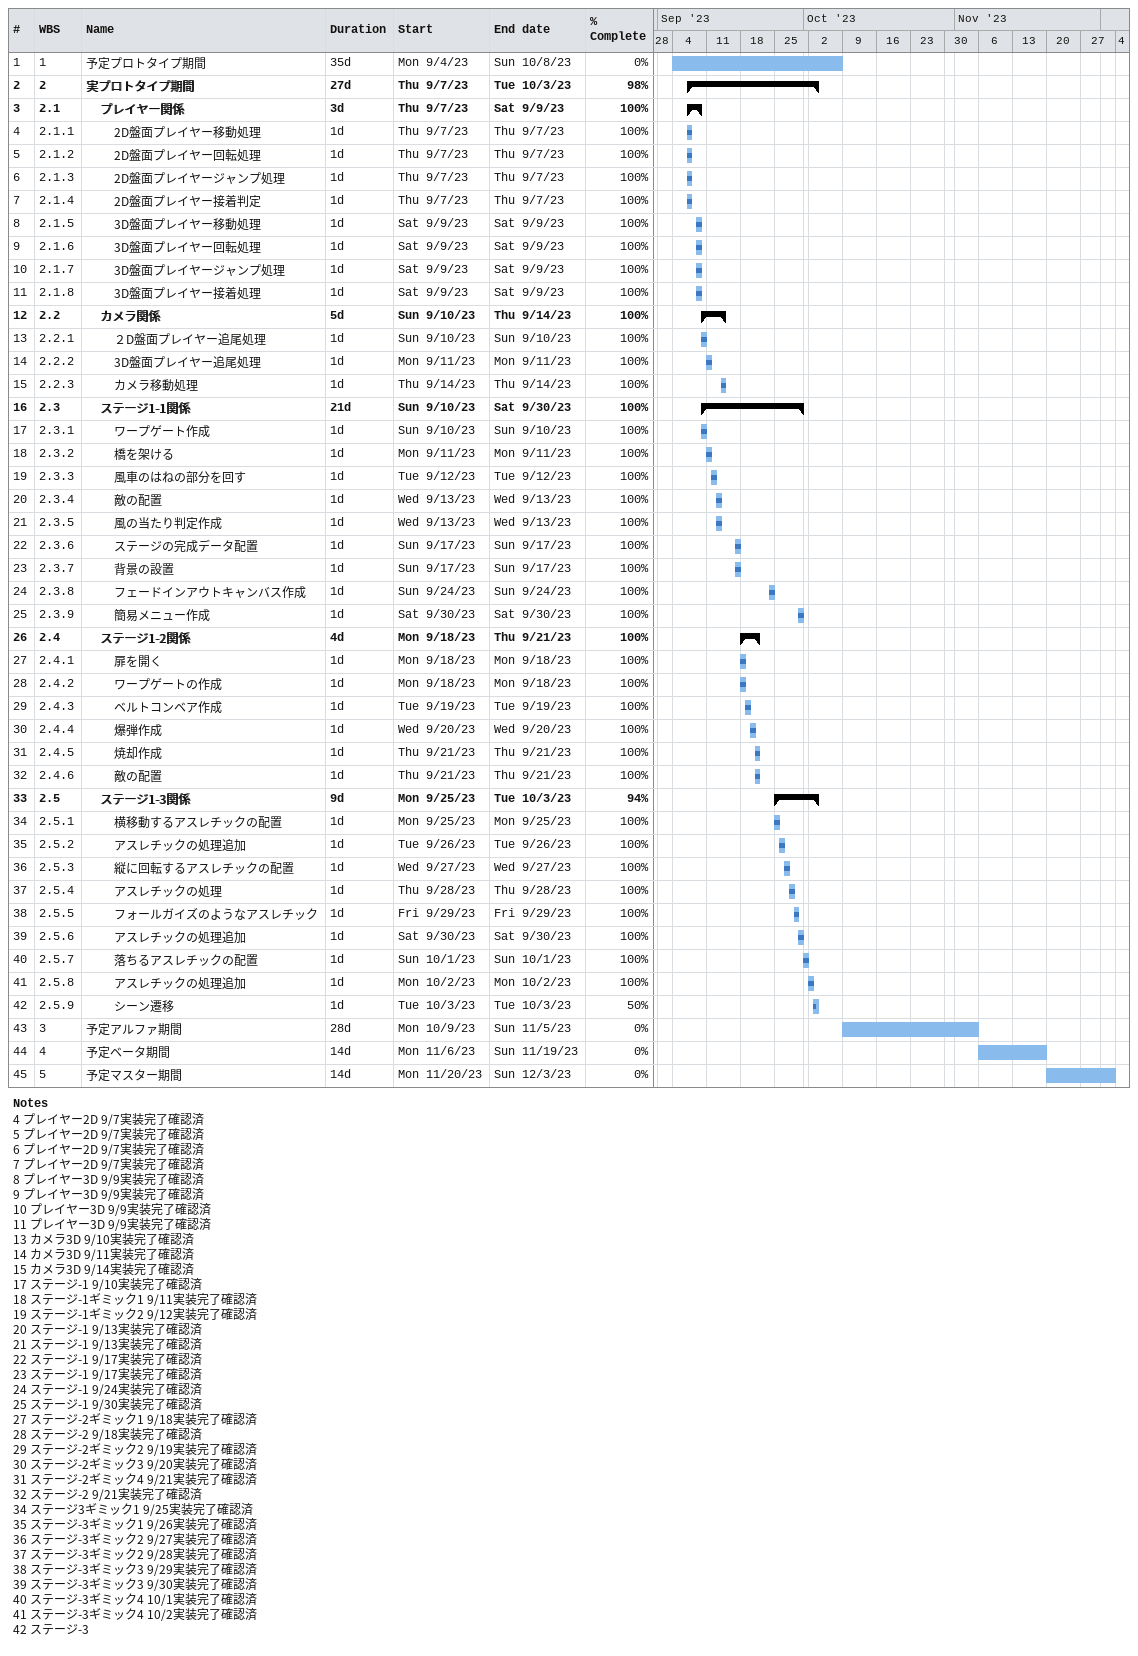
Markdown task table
| ID | WBS | Task | Duration | Start | Finish | % complete |
|---|---|---|---|---|---|---|
| 1 | 1 | 予定プロトタイプ期間 | 35d | 2023-09-04 | 2023-10-08 | 0 |
| 2 | 2 | **実プロトタイプ期間** | 27d | 2023-09-07 | 2023-10-03 | 98 |
| 3 | 2.1 | **プレイヤー関係** | 3d | 2023-09-07 | 2023-09-09 | 100 |
| 4 | 2.1.1 | 2D盤面プレイヤー移動処理 | 1d | 2023-09-07 | 2023-09-07 | 100 |
| 5 | 2.1.2 | 2D盤面プレイヤー回転処理 | 1d | 2023-09-07 | 2023-09-07 | 100 |
| 6 | 2.1.3 | 2D盤面プレイヤージャンプ処理 | 1d | 2023-09-07 | 2023-09-07 | 100 |
| 7 | 2.1.4 | 2D盤面プレイヤー接着判定 | 1d | 2023-09-07 | 2023-09-07 | 100 |
| 8 | 2.1.5 | 3D盤面プレイヤー移動処理 | 1d | 2023-09-09 | 2023-09-09 | 100 |
| 9 | 2.1.6 | 3D盤面プレイヤー回転処理 | 1d | 2023-09-09 | 2023-09-09 | 100 |
| 10 | 2.1.7 | 3D盤面プレイヤージャンプ処理 | 1d | 2023-09-09 | 2023-09-09 | 100 |
| 11 | 2.1.8 | 3D盤面プレイヤー接着処理 | 1d | 2023-09-09 | 2023-09-09 | 100 |
| 12 | 2.2 | **カメラ関係** | 5d | 2023-09-10 | 2023-09-14 | 100 |
| 13 | 2.2.1 | ２D盤面プレイヤー追尾処理 | 1d | 2023-09-10 | 2023-09-10 | 100 |
| 14 | 2.2.2 | 3D盤面プレイヤー追尾処理 | 1d | 2023-09-11 | 2023-09-11 | 100 |
| 15 | 2.2.3 | カメラ移動処理 | 1d | 2023-09-14 | 2023-09-14 | 100 |
| 16 | 2.3 | **ステージ1-1関係** | 21d | 2023-09-10 | 2023-09-30 | 100 |
| 17 | 2.3.1 | ワープゲート作成 | 1d | 2023-09-10 | 2023-09-10 | 100 |
| 18 | 2.3.2 | 橋を架ける | 1d | 2023-09-11 | 2023-09-11 | 100 |
| 19 | 2.3.3 | 風車のはねの部分を回す | 1d | 2023-09-12 | 2023-09-12 | 100 |
| 20 | 2.3.4 | 敵の配置 | 1d | 2023-09-13 | 2023-09-13 | 100 |
| 21 | 2.3.5 | 風の当たり判定作成 | 1d | 2023-09-13 | 2023-09-13 | 100 |
| 22 | 2.3.6 | ステージの完成データ配置 | 1d | 2023-09-17 | 2023-09-17 | 100 |
| 23 | 2.3.7 | 背景の設置 | 1d | 2023-09-17 | 2023-09-17 | 100 |
| 24 | 2.3.8 | フェードインアウトキャンバス作成 | 1d | 2023-09-24 | 2023-09-24 | 100 |
| 25 | 2.3.9 | 簡易メニュー作成 | 1d | 2023-09-30 | 2023-09-30 | 100 |
| 26 | 2.4 | **ステージ1-2関係** | 4d | 2023-09-18 | 2023-09-21 | 100 |
| 27 | 2.4.1 | 扉を開く | 1d | 2023-09-18 | 2023-09-18 | 100 |
| 28 | 2.4.2 | ワープゲートの作成 | 1d | 2023-09-18 | 2023-09-18 | 100 |
| 29 | 2.4.3 | ベルトコンベア作成 | 1d | 2023-09-19 | 2023-09-19 | 100 |
| 30 | 2.4.4 | 爆弾作成 | 1d | 2023-09-20 | 2023-09-20 | 100 |
| 31 | 2.4.5 | 焼却作成 | 1d | 2023-09-21 | 2023-09-21 | 100 |
| 32 | 2.4.6 | 敵の配置 | 1d | 2023-09-21 | 2023-09-21 | 100 |
| 33 | 2.5 | **ステージ1-3関係** | 9d | 2023-09-25 | 2023-10-03 | 94 |
| 34 | 2.5.1 | 横移動するアスレチックの配置 | 1d | 2023-09-25 | 2023-09-25 | 100 |
| 35 | 2.5.2 | アスレチックの処理追加 | 1d | 2023-09-26 | 2023-09-26 | 100 |
| 36 | 2.5.3 | 縦に回転するアスレチックの配置 | 1d | 2023-09-27 | 2023-09-27 | 100 |
| 37 | 2.5.4 | アスレチックの処理 | 1d | 2023-09-28 | 2023-09-28 | 100 |
| 38 | 2.5.5 | フォールガイズのようなアスレチック | 1d | 2023-09-29 | 2023-09-29 | 100 |
| 39 | 2.5.6 | アスレチックの処理追加 | 1d | 2023-09-30 | 2023-09-30 | 100 |
| 40 | 2.5.7 | 落ちるアスレチックの配置 | 1d | 2023-10-01 | 2023-10-01 | 100 |
| 41 | 2.5.8 | アスレチックの処理追加 | 1d | 2023-10-02 | 2023-10-02 | 100 |
| 42 | 2.5.9 | シーン遷移 | 1d | 2023-10-03 | 2023-10-03 | 50 |
| 43 | 3 | 予定アルファ期間 | 28d | 2023-10-09 | 2023-11-05 | 0 |
| 44 | 4 | 予定ベータ期間 | 14d | 2023-11-06 | 2023-11-19 | 0 |
| 45 | 5 | 予定マスター期間 | 14d | 2023-11-20 | 2023-12-03 | 0 |

Notes
- 4: プレイヤー2D 9/7実装完了確認済
- 5: プレイヤー2D 9/7実装完了確認済
- 6: プレイヤー2D 9/7実装完了確認済
- 7: プレイヤー2D 9/7実装完了確認済
- 8: プレイヤー3D 9/9実装完了確認済
- 9: プレイヤー3D 9/9実装完了確認済
- 10: プレイヤー3D 9/9実装完了確認済
- 11: プレイヤー3D 9/9実装完了確認済
- 13: カメラ3D 9/10実装完了確認済
- 14: カメラ3D 9/11実装完了確認済
- 15: カメラ3D 9/14実装完了確認済
- 17: ステージ-1 9/10実装完了確認済
- 18: ステージ-1ギミック1 9/11実装完了確認済
- 19: ステージ-1ギミック2 9/12実装完了確認済
- 20: ステージ-1 9/13実装完了確認済
- 21: ステージ-1 9/13実装完了確認済
- 22: ステージ-1 9/17実装完了確認済
- 23: ステージ-1 9/17実装完了確認済
- 24: ステージ-1 9/24実装完了確認済
- 25: ステージ-1 9/30実装完了確認済
- 27: ステージ-2ギミック1 9/18実装完了確認済
- 28: ステージ-2 9/18実装完了確認済
- 29: ステージ-2ギミック2 9/19実装完了確認済
- 30: ステージ-2ギミック3 9/20実装完了確認済
- 31: ステージ-2ギミック4 9/21実装完了確認済
- 32: ステージ-2 9/21実装完了確認済
- 34: ステージ3ギミック1 9/25実装完了確認済
- 35: ステージ-3ギミック1 9/26実装完了確認済
- 36: ステージ-3ギミック2 9/27実装完了確認済
- 37: ステージ-3ギミック2 9/28実装完了確認済
- 38: ステージ-3ギミック3 9/29実装完了確認済
- 39: ステージ-3ギミック3 9/30実装完了確認済
- 40: ステージ-3ギミック4 10/1実装完了確認済
- 41: ステージ-3ギミック4 10/2実装完了確認済
- 42: ステージ-3
